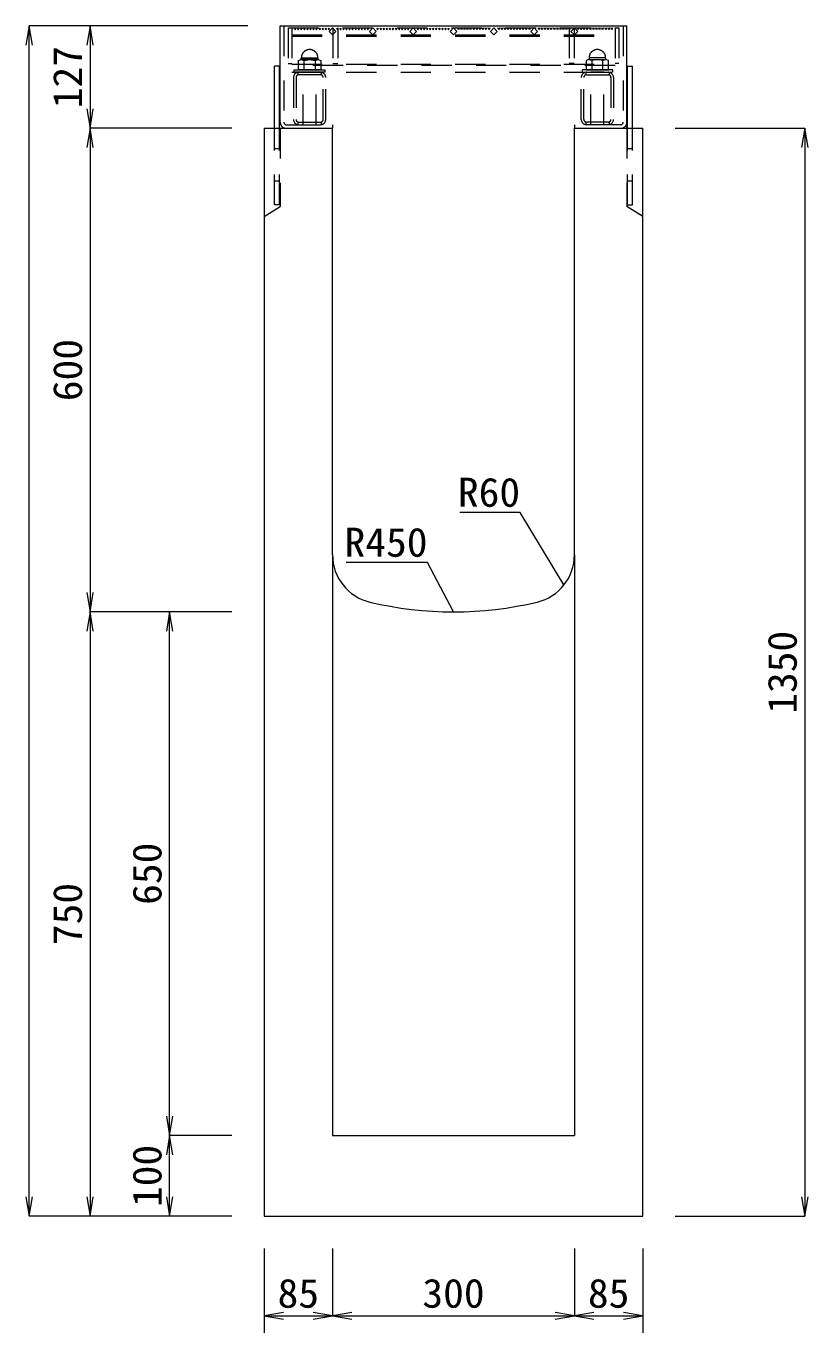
# Model space of a CAD drawing. Units: millimetres at full size. Extents: x -734 to 58102, y 49499 to 87169.
# Drawn here: x 14279 to 15249, y 56650 to 58261 of the extents above; entities that cross this region are included whole.
import ezdxf
from ezdxf.enums import TextEntityAlignment as Align

# ---------------------------------------------------------------- set-up
doc = ezdxf.new("R2010")
doc.units = ezdxf.units.MM
doc.header["$LTSCALE"] = 50
doc.linetypes.add('USER1', pattern=[1.35, 0.75, -0.6])
for name, color, linetype, lineweight in [('寸法線', 7, 'Continuous', 13), ('引出線', 4, 'Continuous', 13), ('本体', 2, 'Continuous', 20), ('ｸﾞﾚｰﾁﾝｸﾞ', 7, 'USER1', 9)]:
    doc.layers.add(name, color=color, linetype=linetype, lineweight=lineweight)
doc.styles.add('ＭＳ 明朝', font='')
doc.styles.get('ＭＳ 明朝').set_extended_font_data('MS Mincho')

# ---------------------------------------------------------------- blocks, each defined once
blk = doc.blocks.new('open_arrow')
at = {"color": 0, "linetype": 'Continuous', "lineweight": -2}
blk.add_lwpolyline([(7.5, 1.25), (0, 0), (7.5, -1.25)], dxfattribs=at)

msp = doc.modelspace()

# ---------------------------------------------------------------- linework, layer by layer
at = {"layer": '寸法線'}
for p, q in [((14283.14, 56783.85), (14283.14, 58260.85)), ((14554.48, 58260.85), (14283.14, 58260.85)), ((14358.69, 58260.85), (14358.69, 58133.85)), ((14554.48, 58260.85), (14358.69, 58260.85)), ((14534.48, 58133.85), (14358.69, 58133.85)), ((14358.69, 58133.85), (14358.69, 57533.85)), ((14534.48, 58133.85), (14358.69, 58133.85)), ((15084.52, 58133.85), (15245.31, 58133.85)), ((15245.31, 58133.85), (15245.31, 56783.85)), ((14358.69, 57533.85), (14358.69, 56783.85)), ((14534.48, 57533.85), (14358.69, 57533.85)), ((14534.48, 57533.85), (14358.69, 57533.85)), ((14457.29, 56883.85), (14457.29, 57533.85)), ((14534.48, 57533.85), (14457.29, 57533.85)), ((14534.48, 56883.85), (14457.29, 56883.85)), ((14457.29, 56783.85), (14457.29, 56883.85)), ((14534.48, 56883.85), (14457.29, 56883.85)), ((14534.48, 56783.85), (14283.14, 56783.85)), ((14534.48, 56783.85), (14358.69, 56783.85)), ((14534.48, 56783.85), (14457.29, 56783.85)), ((15084.52, 56783.85), (15245.31, 56783.85)), ((14574.5, 56743.83), (14574.5, 56581.26)), ((14574.5, 56743.83), (14574.5, 56660.31)), ((14659.5, 56743.83), (14659.5, 56660.31)), ((14659.5, 56743.83), (14659.5, 56660.31)), ((14959.5, 56743.83), (14959.5, 56660.31)), ((14959.5, 56743.83), (14959.5, 56660.31)), ((15044.5, 56743.83), (15044.5, 56581.26)), ((15044.5, 56743.83), (15044.5, 56660.31)), ((14574.5, 56660.31), (14659.5, 56660.31)), ((14659.5, 56660.31), (14959.5, 56660.31)), ((14959.5, 56660.31), (15044.5, 56660.31))]:
    msp.add_line(p, q, dxfattribs=at)
at = {"layer": '引出線'}
for points in [[(14946.57, 57567.17), (14892.16, 57657.06), (14817.49, 57657.06)], [(14809.5, 57533.85), (14777.28, 57595), (14676.27, 57595)]]:
    msp.add_lwpolyline(points, dxfattribs=at)
at = {"layer": '本体'}
for p, q in [((14574.5, 58133.85), (14574.5, 56783.85)), ((14574.5, 58133.85), (14659.5, 58133.85)), ((14659.5, 57604.38), (14659.5, 58133.85)), ((14959.5, 57604.38), (14959.5, 58133.85)), ((14959.5, 58133.85), (15044.5, 58133.85)), ((15044.5, 56783.85), (15044.5, 58133.85)), ((14659.5, 57604.38), (14659.5, 56883.85)), ((14959.5, 57604.38), (14959.5, 56883.85)), ((14659.5, 56883.85), (14959.5, 56883.85)), ((14574.5, 56783.85), (15044.5, 56783.85))]:
    msp.add_line(p, q, dxfattribs=at)
at = {"layer": '本体', "linetype": 'USER1', "lineweight": 9}
for p, q in [((14594.51, 58133.85), (14594.51, 58036.85)), ((15024.51, 58133.85), (15024.51, 58036.85)), ((14574.51, 58024.35), (14594.51, 58036.85)), ((15044.51, 58024.35), (15024.51, 58036.85))]:
    msp.add_line(p, q, dxfattribs=at)
at = {"layer": '本体'}
for centre, radius, start, end in [((14719.5, 57604.38), 60, 180, 256.65785), ((14899.5, 57604.38), 60, 283.34237, 0), ((14809.5, 57983.85), 450, 256.65777, 283.34225)]:
    msp.add_arc(centre, radius, start, end, dxfattribs=at)
at = {"layer": 'ｸﾞﾚｰﾁﾝｸﾞ', "linetype": 'Continuous'}
for p, q in [((14594.5, 58260.85), (15024.5, 58260.85)), ((14594.5, 58141.48), (14594.5, 58260.85)), ((15024.5, 58133.85), (15024.5, 58260.85)), ((14593.5, 58210.85), (14587.5, 58210.85)), ((14587.5, 58133.85), (14587.5, 58210.85)), ((14593.5, 58133.85), (14593.5, 58210.85)), ((15025.5, 58210.85), (15031.5, 58210.85)), ((15025.5, 58133.85), (15025.5, 58210.85)), ((15031.5, 58133.85), (15031.5, 58210.85))]:
    msp.add_line(p, q, dxfattribs=at)
at = {"layer": 'ｸﾞﾚｰﾁﾝｸﾞ'}
for p, q in [((14599, 58260.85), (14599, 58141.35)), ((14604.5, 58258.35), (14604.5, 58214.35)), ((14609, 58258.35), (14609, 58214.35)), ((14609, 58258.35), (14609, 58203.35)), ((14609, 58249.85), (15010, 58249.85)), ((14609, 58248.35), (15010, 58248.35)), ((14612.2, 58258.35), (14613.1, 58256.25)), ((14613.1, 58256.25), (14614, 58258.35)), ((14616, 58258.35), (14616.9, 58256.25)), ((14616.9, 58256.25), (14617.8, 58258.35)), ((14619.8, 58258.35), (14620.7, 58256.25)), ((14620.7, 58256.25), (14621.6, 58258.35)), ((14623.6, 58258.35), (14624.5, 58256.25)), ((14624.5, 58256.25), (14625.4, 58258.35)), ((14627.4, 58258.35), (14628.3, 58256.25)), ((14628.3, 58256.25), (14629.2, 58258.35)), ((14631.2, 58258.35), (14632.1, 58256.25)), ((14632.1, 58256.25), (14633, 58258.35)), ((14635, 58258.35), (14635.9, 58256.25)), ((14635.9, 58256.25), (14636.8, 58258.35)), ((14638.8, 58258.35), (14639.7, 58256.25)), ((14639.7, 58256.25), (14640.6, 58258.35)), ((14642.6, 58258.35), (14643.5, 58256.25)), ((14643.5, 58256.25), (14644.4, 58258.35)), ((14646.4, 58258.35), (14647.3, 58256.25)), ((14647.3, 58256.25), (14648.2, 58258.35)), ((14650.2, 58258.35), (14651.1, 58256.25)), ((14651.1, 58256.25), (14652, 58258.35)), ((14654, 58258.35), (14654.9, 58256.25)), ((14654.9, 58256.25), (14655.8, 58258.35)), ((14659.5, 58258.35), (14655.26, 58254.11)), ((14655.26, 58254.11), (14659.5, 58249.87)), ((14663.74, 58254.11), (14659.5, 58258.35)), ((14659.5, 58249.87), (14663.74, 58254.11)), ((14659.5, 58249.87), (14660, 58250.37)), ((14660, 58258.35), (14660, 58214.35)), ((14664.5, 58258.35), (14665.4, 58256.25)), ((14665.4, 58256.25), (14666.3, 58258.35)), ((14666, 58258.35), (14666, 58214.35)), ((14668.3, 58258.35), (14669.2, 58256.25)), ((14669.2, 58256.25), (14670.1, 58258.35)), ((14672.1, 58258.35), (14673, 58256.25)), ((14673, 58256.25), (14673.9, 58258.35)), ((14675.9, 58258.35), (14676.8, 58256.25)), ((14676.8, 58256.25), (14677.7, 58258.35)), ((14679.7, 58258.35), (14680.6, 58256.25)), ((14680.6, 58256.25), (14681.5, 58258.35)), ((14683.5, 58258.35), (14684.4, 58256.25)), ((14684.4, 58256.25), (14685.3, 58258.35)), ((14687.3, 58258.35), (14688.2, 58256.25)), ((14688.2, 58256.25), (14689.1, 58258.35)), ((14691.1, 58258.35), (14692, 58256.25)), ((14692, 58256.25), (14692.9, 58258.35)), ((14694.9, 58258.35), (14695.8, 58256.25)), ((14695.8, 58256.25), (14696.7, 58258.35)), ((14698.7, 58258.35), (14699.6, 58256.25)), ((14699.6, 58256.25), (14700.5, 58258.35)), ((14702.5, 58258.35), (14703.4, 58256.25)), ((14703.4, 58256.25), (14704.3, 58258.35)), ((14709.5, 58258.35), (14705.26, 58254.11)), ((14705.26, 58254.11), (14709.5, 58249.87)), ((14713.74, 58254.11), (14709.5, 58258.35)), ((14709.5, 58249.87), (14713.74, 58254.11)), ((14714.5, 58258.35), (14715.4, 58256.25)), ((14715.4, 58256.25), (14716.3, 58258.35)), ((14718.3, 58258.35), (14719.2, 58256.25)), ((14719.2, 58256.25), (14720.1, 58258.35)), ((14722.1, 58258.35), (14723, 58256.25)), ((14723, 58256.25), (14723.9, 58258.35)), ((14725.9, 58258.35), (14726.8, 58256.25)), ((14726.8, 58256.25), (14727.7, 58258.35)), ((14729.7, 58258.35), (14730.6, 58256.25)), ((14730.6, 58256.25), (14731.5, 58258.35)), ((14733.5, 58258.35), (14734.4, 58256.25)), ((14734.4, 58256.25), (14735.3, 58258.35)), ((14737.3, 58258.35), (14738.2, 58256.25)), ((14738.2, 58256.25), (14739.1, 58258.35)), ((14741.1, 58258.35), (14742, 58256.25)), ((14742, 58256.25), (14742.9, 58258.35)), ((14744.9, 58258.35), (14745.8, 58256.25)), ((14745.8, 58256.25), (14746.7, 58258.35)), ((14748.7, 58258.35), (14749.6, 58256.25)), ((14749.6, 58256.25), (14750.5, 58258.35)), ((14752.5, 58258.35), (14753.4, 58256.25)), ((14753.4, 58256.25), (14754.3, 58258.35)), ((14759.5, 58258.35), (14755.26, 58254.11)), ((14755.26, 58254.11), (14759.5, 58249.87)), ((14763.74, 58254.11), (14759.5, 58258.35)), ((14759.5, 58249.87), (14763.74, 58254.11)), ((14764.5, 58258.35), (14765.4, 58256.25)), ((14765.4, 58256.25), (14766.3, 58258.35)), ((14768.3, 58258.35), (14769.2, 58256.25)), ((14769.2, 58256.25), (14770.1, 58258.35)), ((14772.1, 58258.35), (14773, 58256.25)), ((14773, 58256.25), (14773.9, 58258.35)), ((14775.9, 58258.35), (14776.8, 58256.25)), ((14776.8, 58256.25), (14777.7, 58258.35)), ((14779.7, 58258.35), (14780.6, 58256.25)), ((14780.6, 58256.25), (14781.5, 58258.35)), ((14783.5, 58258.35), (14784.4, 58256.25)), ((14784.4, 58256.25), (14785.3, 58258.35)), ((14787.3, 58258.35), (14788.2, 58256.25)), ((14788.2, 58256.25), (14789.1, 58258.35)), ((14791.1, 58258.35), (14792, 58256.25)), ((14792, 58256.25), (14792.9, 58258.35)), ((14794.9, 58258.35), (14795.8, 58256.25)), ((14795.8, 58256.25), (14796.7, 58258.35)), ((14798.7, 58258.35), (14799.6, 58256.25)), ((14799.6, 58256.25), (14800.5, 58258.35)), ((14802.5, 58258.35), (14803.4, 58256.25)), ((14803.4, 58256.25), (14804.3, 58258.35)), ((14809.5, 58258.35), (14805.26, 58254.11)), ((14805.26, 58254.11), (14809.5, 58249.87)), ((14809.5, 58258.35), (14813.74, 58254.11)), ((14813.74, 58254.11), (14809.5, 58249.87)), ((14815.6, 58256.25), (14814.7, 58258.35)), ((14816.5, 58258.35), (14815.6, 58256.25)), ((14819.4, 58256.25), (14818.5, 58258.35)), ((14820.3, 58258.35), (14819.4, 58256.25)), ((14823.2, 58256.25), (14822.3, 58258.35)), ((14824.1, 58258.35), (14823.2, 58256.25)), ((14827, 58256.25), (14826.1, 58258.35)), ((14827.9, 58258.35), (14827, 58256.25)), ((14830.8, 58256.25), (14829.9, 58258.35)), ((14831.7, 58258.35), (14830.8, 58256.25)), ((14834.6, 58256.25), (14833.7, 58258.35)), ((14835.5, 58258.35), (14834.6, 58256.25)), ((14838.4, 58256.25), (14837.5, 58258.35)), ((14839.3, 58258.35), (14838.4, 58256.25)), ((14842.2, 58256.25), (14841.3, 58258.35)), ((14843.1, 58258.35), (14842.2, 58256.25)), ((14846, 58256.25), (14845.1, 58258.35)), ((14846.9, 58258.35), (14846, 58256.25)), ((14849.8, 58256.25), (14848.9, 58258.35)), ((14850.7, 58258.35), (14849.8, 58256.25)), ((14853.6, 58256.25), (14852.7, 58258.35)), ((14854.5, 58258.35), (14853.6, 58256.25)), ((14855.26, 58254.11), (14859.5, 58258.35)), ((14859.5, 58249.87), (14855.26, 58254.11)), ((14859.5, 58258.35), (14863.74, 58254.11)), ((14863.74, 58254.11), (14859.5, 58249.87)), ((14865.6, 58256.25), (14864.7, 58258.35)), ((14866.5, 58258.35), (14865.6, 58256.25)), ((14869.4, 58256.25), (14868.5, 58258.35)), ((14870.3, 58258.35), (14869.4, 58256.25)), ((14873.2, 58256.25), (14872.3, 58258.35)), ((14874.1, 58258.35), (14873.2, 58256.25)), ((14877, 58256.25), (14876.1, 58258.35)), ((14877.9, 58258.35), (14877, 58256.25)), ((14880.8, 58256.25), (14879.9, 58258.35)), ((14881.7, 58258.35), (14880.8, 58256.25)), ((14884.6, 58256.25), (14883.7, 58258.35)), ((14885.5, 58258.35), (14884.6, 58256.25)), ((14888.4, 58256.25), (14887.5, 58258.35)), ((14889.3, 58258.35), (14888.4, 58256.25)), ((14892.2, 58256.25), (14891.3, 58258.35)), ((14893.1, 58258.35), (14892.2, 58256.25)), ((14896, 58256.25), (14895.1, 58258.35)), ((14896.9, 58258.35), (14896, 58256.25)), ((14899.8, 58256.25), (14898.9, 58258.35)), ((14900.7, 58258.35), (14899.8, 58256.25)), ((14903.6, 58256.25), (14902.7, 58258.35)), ((14904.5, 58258.35), (14903.6, 58256.25)), ((14905.26, 58254.11), (14909.5, 58258.35)), ((14909.5, 58249.87), (14905.26, 58254.11)), ((14909.5, 58258.35), (14913.74, 58254.11)), ((14913.74, 58254.11), (14909.5, 58249.87)), ((14915.6, 58256.25), (14914.7, 58258.35)), ((14916.5, 58258.35), (14915.6, 58256.25)), ((14919.4, 58256.25), (14918.5, 58258.35)), ((14920.3, 58258.35), (14919.4, 58256.25)), ((14923.2, 58256.25), (14922.3, 58258.35)), ((14924.1, 58258.35), (14923.2, 58256.25)), ((14927, 58256.25), (14926.1, 58258.35)), ((14927.9, 58258.35), (14927, 58256.25)), ((14930.8, 58256.25), (14929.9, 58258.35)), ((14931.7, 58258.35), (14930.8, 58256.25)), ((14934.6, 58256.25), (14933.7, 58258.35)), ((14935.5, 58258.35), (14934.6, 58256.25)), ((14938.4, 58256.25), (14937.5, 58258.35)), ((14939.3, 58258.35), (14938.4, 58256.25)), ((14942.2, 58256.25), (14941.3, 58258.35)), ((14943.1, 58258.35), (14942.2, 58256.25)), ((14946, 58256.25), (14945.1, 58258.35)), ((14946.9, 58258.35), (14946, 58256.25)), ((14949.8, 58256.25), (14948.9, 58258.35)), ((14950.7, 58258.35), (14949.8, 58256.25)), ((14953.6, 58256.25), (14952.7, 58258.35)), ((14953, 58258.35), (14953, 58214.35)), ((14954.5, 58258.35), (14953.6, 58256.25)), ((14955.26, 58254.11), (14959.5, 58258.35)), ((14959.5, 58249.87), (14955.26, 58254.11)), ((14959, 58258.35), (14959, 58214.35)), ((14959.5, 58249.87), (14959, 58250.37)), ((14959.5, 58258.35), (14963.74, 58254.11)), ((14963.74, 58254.11), (14959.5, 58249.87)), ((14964.1, 58256.25), (14963.2, 58258.35)), ((14965, 58258.35), (14964.1, 58256.25)), ((14967.9, 58256.25), (14967, 58258.35)), ((14968.8, 58258.35), (14967.9, 58256.25)), ((14971.7, 58256.25), (14970.8, 58258.35)), ((14972.6, 58258.35), (14971.7, 58256.25)), ((14975.5, 58256.25), (14974.6, 58258.35)), ((14976.4, 58258.35), (14975.5, 58256.25)), ((14979.3, 58256.25), (14978.4, 58258.35)), ((14980.2, 58258.35), (14979.3, 58256.25)), ((14983.1, 58256.25), (14982.2, 58258.35)), ((14984, 58258.35), (14983.1, 58256.25)), ((14986.9, 58256.25), (14986, 58258.35)), ((14987.8, 58258.35), (14986.9, 58256.25)), ((14990.7, 58256.25), (14989.8, 58258.35)), ((14991.6, 58258.35), (14990.7, 58256.25)), ((14994.5, 58256.25), (14993.6, 58258.35)), ((14995.4, 58258.35), (14994.5, 58256.25)), ((14998.3, 58256.25), (14997.4, 58258.35)), ((14999.2, 58258.35), (14998.3, 58256.25)), ((15002.1, 58256.25), (15001.2, 58258.35)), ((15003, 58258.35), (15002.1, 58256.25)), ((15005.9, 58256.25), (15005, 58258.35)), ((15006.8, 58258.35), (15005.9, 58256.25)), ((15010, 58258.35), (15010, 58214.35)), ((15010, 58258.35), (15010, 58203.35)), ((15014.5, 58258.35), (15014.5, 58214.35)), ((15020, 58260.85), (15020, 58141.35)), ((14604.5, 58214.35), (14609, 58214.35)), ((14617.15, 58218.15), (14620.61, 58219.35)), ((14617.15, 58206.35), (14617.15, 58218.15)), ((14620.61, 58221.35), (14641.39, 58221.35)), ((14620.61, 58219.35), (14620.61, 58221.35)), ((14620.61, 58219.35), (14624.08, 58218.15)), ((14641.39, 58219.35), (14620.61, 58219.35)), ((14624.08, 58218.15), (14631, 58219.35)), ((14624.08, 58206.35), (14624.08, 58218.15)), ((14631, 58219.35), (14637.93, 58218.15)), ((14637.93, 58218.15), (14641.39, 58219.35)), ((14637.93, 58218.15), (14637.93, 58206.35)), ((14641.39, 58221.35), (14641.39, 58219.35)), ((14641.39, 58219.35), (14644.85, 58218.15)), ((14644.85, 58218.15), (14644.85, 58206.35)), ((14660, 58214.35), (14666, 58214.35)), ((14959, 58214.35), (14953, 58214.35)), ((14977.61, 58219.35), (14974.15, 58218.15)), ((14974.15, 58218.15), (14974.15, 58206.35)), ((14998.39, 58221.35), (14977.61, 58221.35)), ((14977.61, 58221.35), (14977.61, 58219.35)), ((14981.07, 58218.15), (14977.61, 58219.35)), ((14977.61, 58219.35), (14998.39, 58219.35)), ((14988, 58219.35), (14981.07, 58218.15)), ((14981.07, 58218.15), (14981.07, 58206.35)), ((14994.92, 58218.15), (14988, 58219.35)), ((14998.39, 58219.35), (14994.92, 58218.15)), ((14994.92, 58206.35), (14994.92, 58218.15)), ((14998.39, 58219.35), (14998.39, 58221.35)), ((15001.85, 58218.15), (14998.39, 58219.35)), ((15001.85, 58206.35), (15001.85, 58218.15)), ((15014.5, 58214.35), (15010, 58214.35)), ((14609, 58213.35), (15010, 58213.35)), ((15010, 58211.85), (14609, 58211.85)), ((14609, 58203.35), (15010, 58203.35)), ((14612, 58206.35), (14650, 58206.35)), ((14612, 58206.35), (14631, 58206.35)), ((14612, 58203.35), (14612, 58206.35)), ((14650, 58203.35), (14612, 58203.35)), ((14616.5, 58203.29), (14616.5, 58200.02)), ((14631, 58206.35), (14617.15, 58206.35)), ((14644.6, 58203.35), (14617.4, 58203.35)), ((14644.6, 58203.35), (14617.4, 58203.35)), ((14644.6, 58200.15), (14617.4, 58200.15)), ((14623, 58138.35), (14623, 58203.35)), ((14623, 58203.35), (14639, 58203.35)), ((14631, 58206.35), (14624.08, 58206.35)), ((14644.85, 58206.35), (14631, 58206.35)), ((14639, 58138.35), (14639, 58203.35)), ((14645.5, 58203.29), (14645.5, 58200.02)), ((14650, 58206.35), (14650, 58203.35)), ((15007, 58206.35), (14969, 58206.35)), ((14969, 58206.35), (14969, 58203.35)), ((14969, 58203.35), (15007, 58203.35)), ((14973.5, 58203.29), (14973.5, 58200.02)), ((14974.15, 58206.35), (14988, 58206.35)), ((14974.4, 58203.35), (15001.6, 58203.35)), ((14974.4, 58203.35), (15001.6, 58203.35)), ((14974.4, 58200.15), (15001.6, 58200.15)), ((14980, 58138.35), (14980, 58203.35)), ((14996, 58203.35), (14980, 58203.35)), ((14988, 58206.35), (15001.85, 58206.35)), ((15007, 58206.35), (14988, 58206.35)), ((14988, 58206.35), (14994.92, 58206.35)), ((14996, 58138.35), (14996, 58203.35)), ((15002.5, 58203.29), (15002.5, 58200.02)), ((15007, 58203.35), (15007, 58206.35)), ((14611, 58196.95), (14611, 58144.75)), ((14614.2, 58196.95), (14614.2, 58144.75)), ((14647.8, 58144.75), (14647.8, 58196.95)), ((14651, 58144.75), (14651, 58196.95)), ((14968, 58144.75), (14968, 58196.95)), ((14971.2, 58144.75), (14971.2, 58196.95)), ((15004.8, 58196.95), (15004.8, 58144.75)), ((15008, 58196.95), (15008, 58144.75)), ((14587.5, 58038.85), (14587.5, 58133.85)), ((14593.5, 58038.85), (14593.5, 58133.85)), ((14602, 58138.35), (14659.5, 58138.35)), ((14616.5, 58141.68), (14616.5, 58138.41)), ((14617.4, 58141.55), (14644.6, 58141.55)), ((14617.4, 58138.35), (14644.6, 58138.35)), ((14645.5, 58141.68), (14645.5, 58138.41)), ((14659.5, 58138.35), (14659.5, 58133.85)), ((15017, 58138.35), (14959.5, 58138.35)), ((14959.5, 58138.35), (14959.5, 58133.85)), ((14973.5, 58141.68), (14973.5, 58138.41)), ((15001.6, 58141.55), (14974.4, 58141.55)), ((15001.6, 58138.35), (14974.4, 58138.35)), ((15002.5, 58141.68), (15002.5, 58138.41)), ((15025.5, 58038.85), (15025.5, 58133.85)), ((15031.5, 58038.85), (15031.5, 58133.85)), ((14587.5, 58108.85), (14593.5, 58108.85)), ((15025.5, 58108.85), (15031.5, 58108.85)), ((14587.5, 58068.85), (14593.5, 58068.85)), ((15025.5, 58068.85), (15031.5, 58068.85)), ((14593.5, 58038.85), (14587.5, 58038.85)), ((15025.5, 58038.85), (15031.5, 58038.85))]:
    msp.add_line(p, q, dxfattribs=at)
at = {"layer": 'ｸﾞﾚｰﾁﾝｸﾞ', "lineweight": 5}
msp.add_line((14604.5, 58258.35), (15014.5, 58258.35), dxfattribs=at)
at = {"layer": 'ｸﾞﾚｰﾁﾝｸﾞ'}
for centre, radius, start, end in [((14631, 58221.35), 10.25, 0, 180), ((14988, 58221.35), 10.25, 0, 180), ((14617.4, 58196.95), 6.4, 90, 180), ((14617.4, 58196.95), 3.2, 90, 180), ((14644.6, 58196.95), 6.4, 0, 90), ((14644.6, 58196.95), 3.2, 0, 90), ((14974.4, 58196.95), 6.4, 90, 180), ((14974.4, 58196.95), 3.2, 90, 180), ((15001.6, 58196.95), 6.4, 0, 90), ((15001.6, 58196.95), 3.2, 0, 90), ((14602, 58141.35), 7.5, 179.01874, 270), ((14602, 58141.35), 3, 180, 270), ((14617.4, 58144.75), 6.4, 180, 270), ((14617.4, 58144.75), 3.2, 180, 270), ((14644.6, 58144.75), 6.4, 270, 0), ((14644.6, 58144.75), 3.2, 270, 0), ((14974.4, 58144.75), 6.4, 180, 270), ((14974.4, 58144.75), 3.2, 180, 270), ((15001.6, 58144.75), 6.4, 270, 0), ((15001.6, 58144.75), 3.2, 270, 0), ((15017, 58141.35), 7.5, 270, 0), ((15017, 58141.35), 3, 270, 0)]:
    msp.add_arc(centre, radius, start, end, dxfattribs=at)

# ---------------------------------------------------------------- block references
at = {"layer": '寸法線', "xscale": 3.2, "yscale": 3.2}
for p, rotation in [((14283.14, 58260.85), 270), ((14358.69, 58260.85), 270), ((14358.69, 58133.85), 90), ((14358.69, 58133.85), 270), ((15245.31, 58133.85), 270), ((14358.69, 57533.85), 90), ((14358.69, 57533.85), 270), ((14457.29, 57533.85), 270), ((14457.29, 56883.85), 90), ((14457.29, 56883.85), 270), ((14283.14, 56783.85), 90), ((14358.69, 56783.85), 90), ((14457.29, 56783.85), 90), ((15245.31, 56783.85), 90), ((14659.5, 56660.31), 180), ((14959.5, 56660.31), 180), ((15044.5, 56660.31), 180)]:
    msp.add_blockref('open_arrow', p, dxfattribs=dict(at, rotation=rotation))
for p in [(14574.5, 56660.31), (14659.5, 56660.31), (14959.5, 56660.31)]:
    msp.add_blockref('open_arrow', p, dxfattribs=at)
at = {"layer": '引出線', "xscale": 0.0533, "yscale": 0.0533}
for p, rotation in [((14946.57, 57567.17), 121.2), ((14809.5, 57533.85), 117.8)]:
    msp.add_blockref('open_arrow', p, dxfattribs=dict(at, rotation=rotation))

# ---------------------------------------------------------------- texts
at = {"layer": '寸法線', "style": 'ＭＳ 明朝', "width": 1.05}
for s, p in [('127', (14330.67, 58197.35)), ('600', (14330.67, 57833.85)), ('1350', (15217.29, 57458.85)), ('650', (14429.27, 57208.85)), ('750', (14330.67, 57158.85)), ('100', (14429.27, 56833.85))]:
    msp.add_text(s, height=36.03, rotation=90, dxfattribs=at).set_placement(p, align=Align.MIDDLE_CENTER)
for s, p in [('85', (14617, 56688.33)), ('300', (14809.5, 56688.33)), ('85', (15002, 56688.33))]:
    msp.add_text(s, height=36.03, dxfattribs=at).set_placement(p, align=Align.MIDDLE_CENTER)
at = {"layer": '引出線', "style": 'ＭＳ 明朝', "width": 1.05}
for s, p in [('R60', (14892.16, 57700.26)), ('R450', (14777.28, 57638.2))]:
    msp.add_text(s, height=36.03, dxfattribs=at).set_placement(p, align=Align.TOP_RIGHT)

doc.saveas('drawing.dxf')
